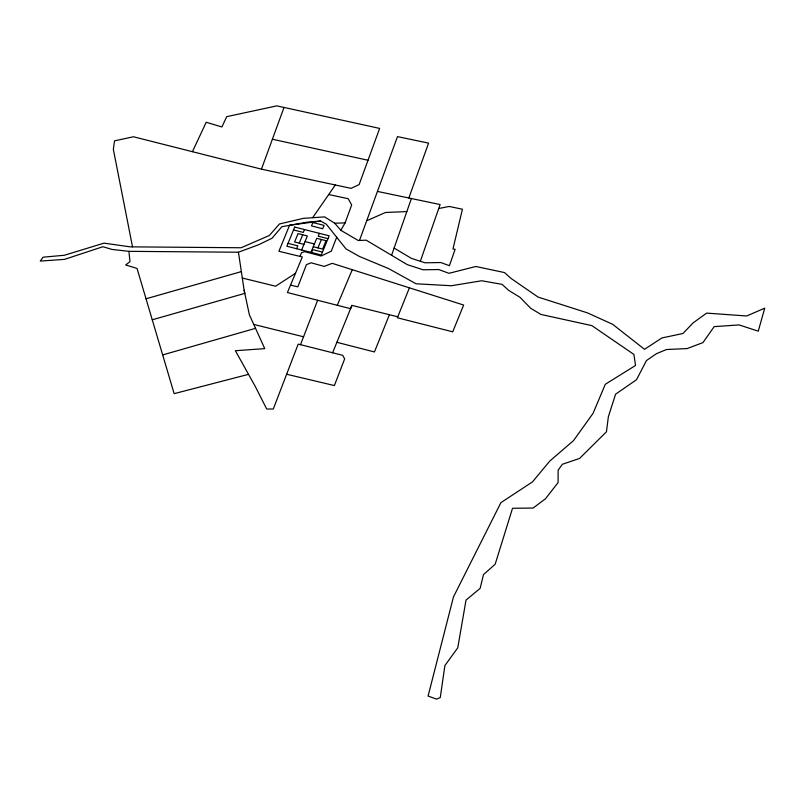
<?xml version="1.0" encoding="UTF-8"?>
<svg xmlns="http://www.w3.org/2000/svg" width="805" height="805" viewBox="0 0 805 805"><rect width="100%" height="100%" fill="white"/><g stroke="black" fill="none" stroke-linecap="round" stroke-linejoin="round"><path stroke-width="1.21" d="M391.592 255.296L411.385 198.533M420.341 261.273L440.114 204.551L377.736 191.479M359.483 240.464L397.489 136.619L428.582 143.129L408.839 198M261.454 169.161L284.014 107.437L379.648 128.418L359.131 184.576L351.071 188.36L261.454 169.161L133.469 136.769L114.521 140.855L113.354 149.388L132.523 246.863M340.827 230.23L345.124 222.894L351.674 204.973L348.233 198.714L328.712 194.528M238.441 252.227L128.901 251.341L112.006 249.429L102.869 246.733L64.511 259.381L40.25 261.082L43.078 257.187L64.32 255.266L104.006 243.14L130.128 246.843L241.138 247.759L269.353 235.483L279.426 223.981L303.294 218.356L324.616 216.887L334.709 223.227L340.958 230.381L358.265 240.514L366.184 240.172L407.3 264.654L423.128 269.796L438.725 269.544L448.999 273.318L475.856 266.485L504.473 272.563L510.913 278.339L538.072 297.075L587.378 312.843L612.696 324.335L644.533 349.33L661.901 337.949L682.992 333.491L693.196 322.795L706.669 313.115L746.688 315.983L764.75 308.154L758.25 331.167L739.101 324.918L714.206 326.619L702.946 342.598L687.158 348.575L666.48 349.521L656.488 353.667L646.435 360.58L636.514 379.708L615.594 394.188L608.359 416.759L606.447 431.802L579.58 458.437L562.433 464.254L558.127 470.15L558.076 482.598L545.518 498.718L533.131 508.046L512.523 508.287L495.166 564.225L483.493 574.589L480.132 588.395L466.035 600.057L457.743 647.864L444.903 665.524L440.255 697.583L436.521 699.132L428.089 696.053L453.467 596.928L500.901 502.662L532.477 481.893L549.906 460.933L573.502 440.627L593.114 413.267L605.31 384.267L635.527 365.47L633.917 354.442L591.866 325.623L540.92 314.433L530.636 308.235L520.06 297.357L508.82 290.484L502.018 284.336L481.692 280.754L451.374 285.735L416.054 283.783L388.533 268.558L359.583 256.533L346.019 248.936L326.256 224.142L320.611 221.053L307.128 222.18L281.851 226.728L272.01 238.27L258.727 244.69L238.441 252.227L244.126 290.192L249.379 314.815L264.754 348.635L235.372 350.718L255.406 386.702L266.707 409.01L273.298 409.01L298.172 344.148L300.507 344.681L317.653 300.265M336.711 237.254L331.247 251.21L321.165 256L304.562 251.653L301.573 252.629L299.993 256.403M397.75 316.798L389.419 314.715L374.436 351.956L336.872 342.306M409.413 287.838L397.358 317.774L452.722 331.831L463.65 305.045L332.224 263.336L324.163 266.395L311.062 262.782L306.433 264.674L297.84 286.842L290.525 285.131M389.419 314.715L351.906 305.397L350.567 308.687L287.415 292.537L302.338 256.966L278.922 251.291L289.589 225.209L320.611 221.053M300.507 344.681L332.616 352.771L351.906 305.397M296.622 248.715L297.8 245.837L288.049 243.362M304.461 229.546L303.284 232.414L293.533 229.948M299.269 243.17L302.7 234.778M301.634 249.983L307.369 235.966L298.041 233.591L294.61 241.983L303.938 244.348M310.972 252.347L316.707 238.33L326.045 240.695L322.614 249.087L313.276 246.722M311.555 252.498L312.732 249.631L322.483 252.096M319.404 233.329L318.227 236.207L327.977 238.683M317.945 247.9L321.376 239.518M337.275 305.286L352.258 269.695M192.425 151.692L206.211 122.249L221.898 126.969L226.718 116.665L276.789 105.868L284.014 107.437M312.642 217.712L335.313 184.989M295.485 273.287L275.582 286.218L242.305 278.037M367.281 220.52L385.454 212.5L406.837 211.574M146.027 298.796L241.349 271.607M152.256 319.806L244.801 293.372L244.126 290.192M162.67 354.925L255.527 328.329M248.463 374.355L174.152 393.655L137.031 268.427L125.701 264.976L129.997 261.615L128.901 251.341M438.725 208.535L449.18 206.452L462.422 209.23L452.963 249.027L455.127 249.258L449.401 265.7L440.808 262.541L425.05 262.802L411.395 258.355L394.108 248.071M334.709 223.227L345.124 222.894M272.402 139.225L368.016 160.255M286.63 374.245L334.387 385.555L344.651 358.889L342.689 355.327L332.616 352.771M253.746 324.425L303.555 336.782M305.065 241.591L314.403 243.965M294.711 227.07L286.872 246.239L321.306 254.974L329.144 235.805L294.711 227.07M312.863 222.542L311.495 225.893L322.694 228.741L324.063 225.38L312.863 222.542"/></g></svg>
